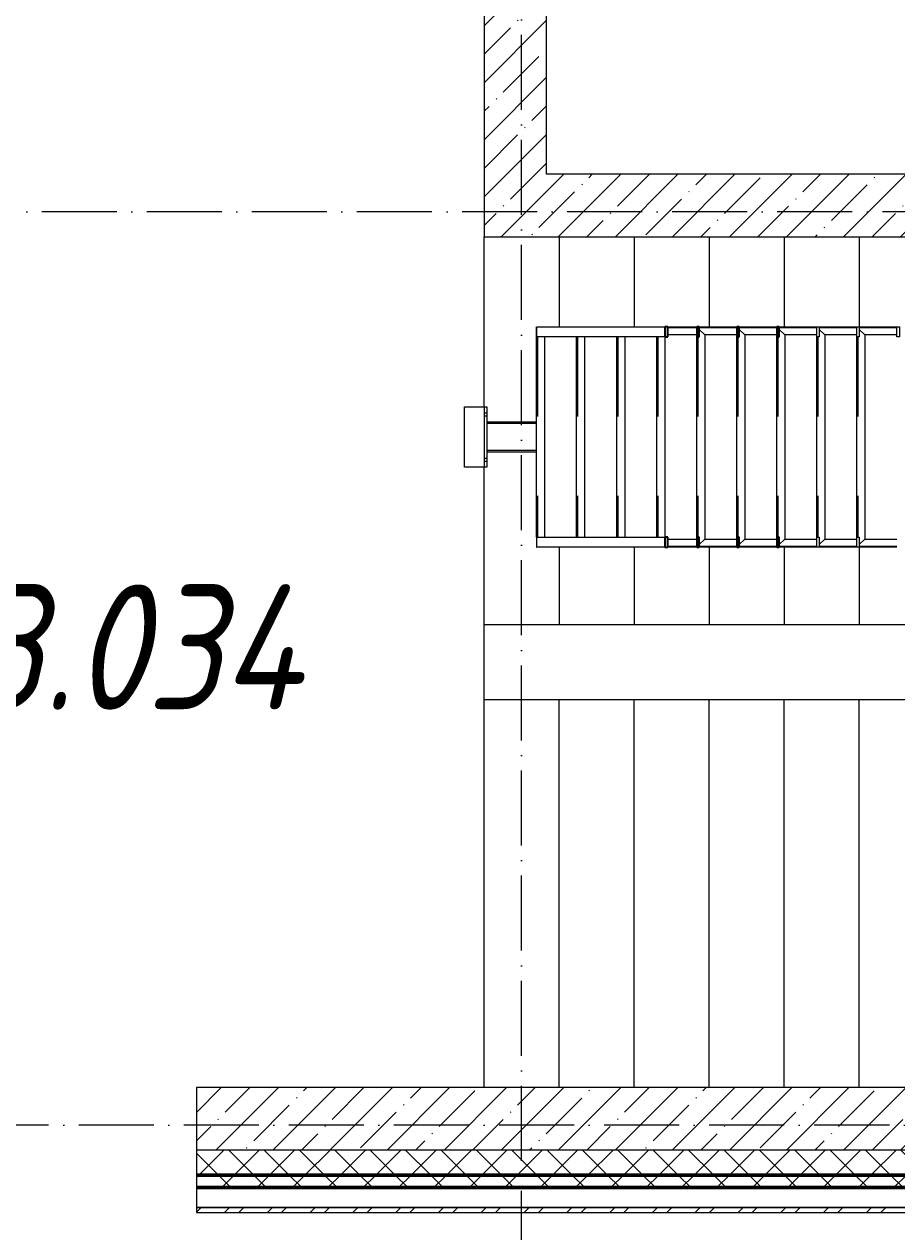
# Model space of a CAD drawing. Header units: millimetres. Extents: x -135211 to 49383, y -8033 to 228499.
# Drawn here: x -48231 to -44742, y 125686 to 130513 of the extents above; entities that cross this region are included whole.
import ezdxf

# ---------------------------------------------------------------- set-up
doc = ezdxf.new("R2010")
doc.units = ezdxf.units.MM
doc.linetypes.add('50_200_ШТРИХ_1Т_ш5_п1_п1_', pattern=[700, 500, -100, 0, -100])
doc.linetypes.add('Штрих', pattern=[635, 317.5, -317.5])
for name, color, linetype, lineweight in [('A-FLOR-____-OTLN', 7, 'Continuous', 9), ('A-GENM-____-HDLN', 7, 'Штрих', 9), ('A-GENM-____-MCUT', 7, 'Continuous', 25), ('A-GENM-____-OTLN', 7, 'Continuous', 9), ('A-WALL-____-MCUT-1', 7, 'Continuous', 9), ('A-WALL-____-MCUT-2', 7, 'Continuous', 50), ('A-WALL-____-MCUT-3', 7, 'Continuous', 9), ('A-WALL-____-PATT-1', 7, 'Continuous', 9), ('A-WALL-FNSH-MCUT-1', 7, 'Continuous', 9), ('S-GRID-____-OTLN-1', 7, '50_200_ШТРИХ_1Т_ш5_п1_п1_', 9), ('S-STRS-____-OTLN-1', 7, 'Continuous', 9), ('Марки помещений', 7, 'Continuous', 9)]:
    doc.layers.add(name, color=color, linetype=linetype, lineweight=lineweight)
doc.styles.add('ISOCPEUR_I_2', font='isocpeui.ttf', dxfattribs={"width": 0.85, "height": 2.3})
pattern_1 = [(45, (-129942.25, 127932.03), (-70.71068, 70.71068), []), (135, (-129942.25, 127932.03), (-70.71068, -70.71068), [])]
pattern_2 = [(45, (-129942.25, 127932.03), (-114.04925, 114.04925), []), (45, (-129828.2, 127932.03), (-114.04925, 114.04925), [201.612, -40.322, 3.353, -36.97])]

# ---------------------------------------------------------------- blocks, each defined once
blk = doc.blocks.new('ОМ_Нижняя опорная пятка - ОМ_Нижняя опорная пятка-19082064-АР1_План отверстий 3 этажа в осях 1-64_А-ГГ')
at = {"layer": 'A-GENM-____-OTLN'}
for p, q in [((-96, 10), (-96, 0)), ((-84, 10), (-84, 0)), ((84, 10), (84, 0)), ((96, 10), (96, 0))]:
    blk.add_line(p, q, dxfattribs=at)
blk = doc.blocks.new('ОМ_Уголок_ГОСТ 8509-93 - ОМ_Уголок_ГОСТ 8509-93-V88-АР1_План отверстий 3 этажа в осях 1-64_А-ГГ')
at = {"layer": 'A-GENM-____-HDLN'}
blk.add_line((40, -4), (840, -4), dxfattribs=at)
at = {"layer": 'A-GENM-____-OTLN'}
for p, q in [((32, -32), (10, -10)), ((32, -32), (848, -32)), ((840, 0), (40, 0)), ((870, -10), (848, -32))]:
    blk.add_line(p, q, dxfattribs=at)
blk = doc.blocks.new('ОМ_Уголок_ГОСТ 8509-93 - ОМ_Уголок_ГОСТ 8509-93-V90-АР1_План отверстий 3 этажа в осях 1-64_А-ГГ')
at = {"layer": 'A-GENM-____-HDLN'}
blk.add_line((10, -4), (160, -4), dxfattribs=at)
at = {"layer": 'A-GENM-____-OTLN'}
for p, q in [((160, 0), (10, 0)), ((32, -32), (10, -10)), ((32, -32), (160, -32))]:
    blk.add_line(p, q, dxfattribs=at)
blk = doc.blocks.new('ОМ_Уголок_ГОСТ 8509-93 - ОМ_Уголок_ГОСТ 8509-93-V91-АР1_План отверстий 3 этажа в осях 1-64_А-ГГ')
at = {"layer": 'A-GENM-____-HDLN'}
blk.add_line((140, -4), (290, -4), dxfattribs=at)
at = {"layer": 'A-GENM-____-OTLN'}
for p, q in [((290, 0), (140, 0)), ((140, -32), (268, -32)), ((290, -10), (268, -32))]:
    blk.add_line(p, q, dxfattribs=at)
blk = doc.blocks.new('ОМ_Уголок_ГОСТ 8509-93 - ОМ_Уголок_ГОСТ 8509-93-V92-АР1_План отверстий 3 этажа в осях 1-64_А-ГГ')
at = {"layer": 'A-GENM-____-HDLN'}
blk.add_line((40, -4), (840, -4), dxfattribs=at)
at = {"layer": 'A-GENM-____-OTLN'}
for p, q in [((840, 0), (40, 0)), ((40, -32), (840, -32))]:
    blk.add_line(p, q, dxfattribs=at)
blk = doc.blocks.new('ОМ_Уголок_ГОСТ 8509-93 - ОМ_Уголок_ГОСТ 8509-93-V93-АР1_План отверстий 3 этажа в осях 1-64_А-ГГ')
at = {"layer": 'A-GENM-____-HDLN'}
blk.add_line((44.3, -4), (160, -4), dxfattribs=at)
at = {"layer": 'A-GENM-____-OTLN'}
for p, q in [((160, 0), (44.3, 0)), ((44.3, -32), (160, -32))]:
    blk.add_line(p, q, dxfattribs=at)
blk = doc.blocks.new('ОМ_Уголок_ГОСТ 8509-93 - ОМ_Уголок_ГОСТ 8509-93-V94-АР1_План отверстий 3 этажа в осях 1-64_А-ГГ')
at = {"layer": 'A-GENM-____-HDLN'}
blk.add_line((140, -4), (255.7, -4), dxfattribs=at)
at = {"layer": 'A-GENM-____-OTLN'}
for p, q in [((255.7, 0), (140, 0)), ((140, -32), (255.7, -32))]:
    blk.add_line(p, q, dxfattribs=at)
blk = doc.blocks.new('ОМ_Уголок_ГОСТ 8509-93 - ОМ_Уголок_ГОСТ 8509-93-V95-АР1_План отверстий 3 этажа в осях 1-64_А-ГГ')
at = {"layer": 'A-GENM-____-HDLN'}
blk.add_line((40, -4), (840, -4), dxfattribs=at)
at = {"layer": 'A-GENM-____-OTLN'}
for p, q in [((840, 0), (0, 0)), ((1.3, -1.3), (0, 0)), ((40, -32), (840, -32))]:
    blk.add_line(p, q, dxfattribs=at)
blk = doc.blocks.new('ОМ_Труба_ГОСТ 8639-82 - ОМ_Труба_ГОСТ 8639-82-26527904-АР1_План отверстий 3 этажа в осях 1-64_А-ГГ')
at = {"layer": 'A-GENM-____-HDLN'}
for p, q in [((18060, 44935), (17861.5, 44935)), ((18060, 44827), (17861.5, 44827))]:
    blk.add_line(p, q, dxfattribs=at)
at = {"layer": 'A-GENM-____-OTLN'}
for p, q in [((18060, 44941), (17861.5, 44941)), ((18060, 44821), (17861.5, 44821))]:
    blk.add_line(p, q, dxfattribs=at)
blk = doc.blocks.new('ОМ_Уголок_ГОСТ 8510-86 - ОМ_Уголок_ГОСТ 8510-86-19082066-АР1_План отверстий 3 этажа в осях 1-64_А-ГГ')
at = {"layer": 'A-GENM-____-OTLN'}
for p, q in [((0, 0), (0, -90)), ((240, 0), (0, 0)), ((0, -10), (240, -10)), ((240, -90), (240, 0)), ((0, -90), (240, -90))]:
    blk.add_line(p, q, dxfattribs=at)
blk = doc.blocks.new('ОМ_Полоса_Трапеция прямоугольная_Прокат_ГОСТ 103-2006 - ОМ_Полоса_Трапеция прямоугольная_Прокат_ГОСТ 103-2006-19082130-АР1_План отверстий 3 этажа в осях 1-64_А-ГГ')
at = {"layer": 'A-GENM-____-OTLN'}
for p, q in [((19500, 45321), (19510, 45321)), ((19500, 45281), (19500, 45321)), ((19510, 45281), (19500, 45281)), ((19510, 45321), (19510, 45281))]:
    blk.add_line(p, q, dxfattribs=at)
blk = doc.blocks.new('ОМ_Полоса_Трапеция прямоугольная_Прокат_ГОСТ 103-2006 - ОМ_Полоса_Трапеция прямоугольная_Прокат_ГОСТ 103-2006-V96-АР1_План отверстий 3 этажа в осях 1-64_А-ГГ')
at = {"layer": 'A-GENM-____-MCUT'}
for p, q in [((19030, 45321), (19020, 45321)), ((19020, 45321), (19020, 45281)), ((19020, 45281), (19030, 45281)), ((19030, 45281), (19030, 45321))]:
    blk.add_line(p, q, dxfattribs=at)
blk = doc.blocks.new('ОМ_Полоса_Трапеция прямоугольная_Прокат_ГОСТ 103-2006 - ОМ_Полоса_Трапеция прямоугольная_Прокат_ГОСТ 103-2006-V97-АР1_План отверстий 3 этажа в осях 1-64_А-ГГ')
at = {"layer": 'A-GENM-____-MCUT'}
for p, q in [((18870, 45321), (18860, 45321)), ((18860, 45321), (18860, 45281)), ((18860, 45281), (18870, 45281)), ((18870, 45281), (18870, 45321))]:
    blk.add_line(p, q, dxfattribs=at)
blk = doc.blocks.new('ОМ_Полоса_Трапеция прямоугольная_Прокат_ГОСТ 103-2006 - ОМ_Полоса_Трапеция прямоугольная_Прокат_ГОСТ 103-2006-V98-АР1_План отверстий 3 этажа в осях 1-64_А-ГГ')
at = {"layer": 'A-GENM-____-MCUT'}
for p, q in [((18710, 45321), (18700, 45321)), ((18700, 45321), (18700, 45281)), ((18700, 45281), (18710, 45281)), ((18710, 45281), (18710, 45321))]:
    blk.add_line(p, q, dxfattribs=at)
blk = doc.blocks.new('ОМ_Полоса_Прокат_ГОСТ 103-2006 - ОМ_Полоса_Прокат_ГОСТ 103-2006-20723456-АР1_План отверстий 3 этажа в осях 1-64_А-ГГ')
at = {"layer": 'A-GENM-____-MCUT'}
for p, q in [((18584.3, 45321), (18572.8, 45321)), ((18572.8, 45321), (18572.8, 45281)), ((18572.8, 45281), (18584.3, 45281)), ((18584.3, 45281), (18584.3, 45321))]:
    blk.add_line(p, q, dxfattribs=at)
at = {"layer": 'A-GENM-____-OTLN'}
for p, q in [((18061.3, 45281), (18061.3, 45321)), ((18061.3, 45321), (18572.8, 45321)), ((18572.8, 45281), (18061.3, 45281))]:
    blk.add_line(p, q, dxfattribs=at)
blk = doc.blocks.new('ОМ_Полоса_Трапеция прямоугольная_Прокат_ГОСТ 103-2006 - ОМ_Полоса_Трапеция прямоугольная_Прокат_ГОСТ 103-2006-19082170-АР1_План отверстий 3 этажа в осях 1-64_А-ГГ')
at = {"layer": 'A-GENM-____-OTLN'}
for p, q in [((19500, 44481), (19510, 44481)), ((19500, 44441), (19500, 44481)), ((19510, 44481), (19510, 44441)), ((19510, 44441), (19500, 44441))]:
    blk.add_line(p, q, dxfattribs=at)
blk = doc.blocks.new('ОМ_Полоса_Трапеция прямоугольная_Прокат_ГОСТ 103-2006 - ОМ_Полоса_Трапеция прямоугольная_Прокат_ГОСТ 103-2006-V99-АР1_План отверстий 3 этажа в осях 1-64_А-ГГ')
at = {"layer": 'A-GENM-____-MCUT'}
for p, q in [((19030, 44481), (19020, 44481)), ((19020, 44481), (19020, 44441)), ((19030, 44441), (19030, 44481)), ((19020, 44441), (19030, 44441))]:
    blk.add_line(p, q, dxfattribs=at)
blk = doc.blocks.new('ОМ_Полоса_Трапеция прямоугольная_Прокат_ГОСТ 103-2006 - ОМ_Полоса_Трапеция прямоугольная_Прокат_ГОСТ 103-2006-V100-АР1_План отверстий 3 этажа в осях 1-64_А-ГГ')
at = {"layer": 'A-GENM-____-MCUT'}
for p, q in [((18870, 44481), (18860, 44481)), ((18860, 44481), (18860, 44441)), ((18870, 44441), (18870, 44481)), ((18860, 44441), (18870, 44441))]:
    blk.add_line(p, q, dxfattribs=at)
blk = doc.blocks.new('ОМ_Полоса_Трапеция прямоугольная_Прокат_ГОСТ 103-2006 - ОМ_Полоса_Трапеция прямоугольная_Прокат_ГОСТ 103-2006-V101-АР1_План отверстий 3 этажа в осях 1-64_А-ГГ')
at = {"layer": 'A-GENM-____-MCUT'}
for p, q in [((18710, 44481), (18700, 44481)), ((18700, 44481), (18700, 44441)), ((18710, 44441), (18710, 44481)), ((18700, 44441), (18710, 44441))]:
    blk.add_line(p, q, dxfattribs=at)
blk = doc.blocks.new('ОМ_Полоса_Прокат_ГОСТ 103-2006 - ОМ_Полоса_Прокат_ГОСТ 103-2006-19082171-АР1_План отверстий 3 этажа в осях 1-64_А-ГГ')
at = {"layer": 'A-GENM-____-OTLN'}
for p, q in [((18060, 44481), (18060, 44441)), ((18061.3, 44481), (18060, 44481)), ((18060, 44441), (18061.3, 44441))]:
    blk.add_line(p, q, dxfattribs=at)
blk = doc.blocks.new('ОМ_Полоса_Прокат_ГОСТ 103-2006 - ОМ_Полоса_Прокат_ГОСТ 103-2006-20723498-АР1_План отверстий 3 этажа в осях 1-64_А-ГГ')
at = {"layer": 'A-GENM-____-MCUT'}
for p, q in [((18584.3, 44481), (18572.8, 44481)), ((18572.8, 44481), (18572.8, 44441)), ((18584.3, 44441), (18584.3, 44481)), ((18572.8, 44441), (18584.3, 44441))]:
    blk.add_line(p, q, dxfattribs=at)
at = {"layer": 'A-GENM-____-OTLN'}
for p, q in [((18061.3, 44441), (18061.3, 44481)), ((18061.3, 44481), (18572.8, 44481)), ((18572.8, 44441), (18061.3, 44441))]:
    blk.add_line(p, q, dxfattribs=at)

msp = doc.modelspace()

# ---------------------------------------------------------------- hatches: boundary and pattern name
at = {"layer": 'A-WALL-____-PATT-1'}
h = msp.add_hatch(dxfattribs=at)
h.set_pattern_fill('FP_38', color=256, style=0, pattern_type=2)
h.set_pattern_definition(pattern_2)
h.paths.add_polyline_path([(-46142.3, 129663.1), (-46142.3, 133763.1), (-46392.3, 133763.1), (-46392.3, 129663.1)], flags=0)
h = msp.add_hatch(dxfattribs=at)
h.set_pattern_fill('FP_38', color=256, style=0, pattern_type=2)
h.set_pattern_definition(pattern_2)
h.paths.add_polyline_path([(-40942.3, 129663.1), (-40942.3, 129913.1), (-46142.3, 129913.1), (-46142.3, 129663.1), (-41582.7, 129663.1)], flags=0)
h = msp.add_hatch(dxfattribs=at)
h.set_pattern_fill('FP_38', color=256, style=0, pattern_type=2)
h.set_pattern_definition(pattern_2)
h.paths.add_polyline_path([(-40942.3, 126013.1), (-40942.3, 126263.1), (-47542.3, 126263.1), (-47542.3, 126013.1), (-41582.7, 126013.1)], flags=0)
h = msp.add_hatch(dxfattribs=at)
h.set_pattern_fill('FP_1', color=256, style=0, pattern_type=2)
h.set_pattern_definition(pattern_1)
h.paths.add_polyline_path([(-29192.3, 125913.1), (-28692.3, 125913.1), (-28692.3, 126013.1), (-37717.3, 126013.1), (-37717.3, 126007.1), (-37792.3, 126007.1), (-37792.3, 125913.1), (-29210.5, 125913.1)], flags=0)
h.paths.add_polyline_path([(-40699, 125913.1), (-39592.3, 125913.1), (-39592.3, 126007.1), (-39667.3, 126007.1), (-39667.3, 126013.1), (-47542.3, 126013.1), (-47542.3, 125913.1), (-40942.3, 125913.1)], flags=0)
h.paths.add_polyline_path([(-48542.3, 125913.1), (-48542.3, 126013.1), (-49667.3, 126013.1), (-49667.3, 126007.1), (-49742.3, 126007.1), (-49742.3, 125913.1), (-48652.6, 125913.1)], flags=0)
h.paths.add_polyline_path([(-51542.3, 125913.1), (-51542.3, 126007.1), (-51617.3, 126007.1), (-51617.3, 126013.1), (-52667.3, 126013.1), (-52667.3, 126007.1), (-52742.3, 126007.1), (-52742.3, 125913.1), (-52187.5, 125913.1)], flags=0)
h.paths.add_polyline_path([(-54542.3, 125913.1), (-54542.3, 126013.1), (-55667.3, 126013.1), (-55667.3, 126007.1), (-55742.3, 126007.1), (-55742.3, 125913.1), (-55667.3, 125913.1)], flags=0)
h.paths.add_polyline_path([(-58942.3, 125913.1), (-57542.3, 125913.1), (-57542.3, 126013.1), (-58867.3, 126013.1), (-58867.3, 126007.1), (-58942.3, 126007.1)], flags=0)
h.paths.add_polyline_path([(-61024.8, 125913.1), (-60742.3, 125913.1), (-60742.3, 126007.1), (-60817.3, 126007.1), (-60817.3, 126013.1), (-61867.3, 126013.1), (-61867.3, 126007.1), (-61942.3, 126007.1), (-61942.3, 125913.1), (-61908.6, 125913.1)], flags=0)
h.paths.add_polyline_path([(-63742.3, 125913.1), (-63742.3, 126013.1), (-64867.3, 126013.1), (-64867.3, 126007.1), (-64942.3, 126007.1), (-64942.3, 125913.1), (-64867.3, 125913.1)], flags=0)
h.paths.add_polyline_path([(-67092.3, 125913.1), (-66742.3, 125913.1), (-66742.3, 126007.1), (-66817.3, 126007.1), (-66817.3, 126013.1), (-67867.3, 126013.1), (-67867.3, 126007.1), (-67942.3, 126007.1), (-67942.3, 125913.1), (-67210.9, 125913.1)], flags=0)
h.paths.add_polyline_path([(-69742.3, 125913.1), (-69742.3, 126007.1), (-69817.3, 126007.1), (-69817.3, 126013.1), (-70867.3, 126013.1), (-70867.3, 126007.1), (-70942.3, 126007.1), (-70942.3, 125913.1), (-69862.1, 125913.1)], flags=0)
h.paths.add_polyline_path([(-72742.3, 125913.1), (-72742.3, 126007.1), (-72817.3, 126007.1), (-72817.3, 126013.1), (-73867.3, 126013.1), (-73867.3, 126007.1), (-73942.3, 126007.1), (-73942.3, 125913.1), (-73397.1, 125913.1)], flags=0)
h.paths.add_polyline_path([(-76932, 125913.1), (-75742.3, 125913.1), (-75742.3, 126007.1), (-75817.3, 126007.1), (-75817.3, 126013.1), (-76867.3, 126013.1), (-76867.3, 126007.1), (-76942.3, 126007.1), (-76942.3, 125913.1), (-76936.3, 125913.1)], flags=0)
h.paths.add_polyline_path([(-79942.3, 125913.1), (-78742.3, 125913.1), (-78742.3, 126007.1), (-78817.3, 126007.1), (-78817.3, 126013.1), (-79867.3, 126013.1), (-79867.3, 126007.1), (-79942.3, 126007.1)], flags=0)
h.paths.add_polyline_path([(-84885.6, 125913.1), (-84742.3, 125913.1), (-84742.3, 126007.1), (-84817.3, 126007.1), (-84817.3, 126013.1), (-85867.3, 126013.1), (-85867.3, 126007.1), (-85942.3, 126007.1), (-85942.3, 125913.1), (-85092.3, 125913.1)], flags=0)
h.paths.add_polyline_path([(-87742.3, 125913.1), (-87742.3, 126007.1), (-87817.3, 126007.1), (-87817.3, 126013.1), (-88867.3, 126013.1), (-88867.3, 126007.1), (-88942.3, 126007.1), (-88942.3, 125913.1), (-87748.3, 125913.1)], flags=0)
h.paths.add_polyline_path([(-91071.7, 125913.1), (-90742.3, 125913.1), (-90742.3, 126007.1), (-90817.3, 126007.7), (-90817.3, 126013.1), (-92142.3, 126013.1), (-92142.3, 125913.1)], flags=0)
h.paths.add_polyline_path([(-94606.6, 125913.1), (-93942.3, 125913.1), (-93942.3, 126007.1), (-94017.3, 126007.1), (-94017.3, 126013.1), (-95142.3, 126013.1), (-95142.3, 125913.1)], flags=0)
h.paths.add_polyline_path([(-96942.3, 125913.1), (-96942.3, 126007.1), (-97017.3, 126007.1), (-97017.3, 126013.1), (-98067.3, 126013.1), (-98067.3, 126007.1), (-98142.3, 126007.1), (-98141.6, 125913.1), (-96948.3, 125913.1)], flags=0)
h.paths.add_polyline_path([(-99942.3, 125913.1), (-99942.3, 126007.1), (-100017.3, 126007.1), (-100017.3, 126013.1), (-101142.3, 126013.1), (-101142.3, 125913.1), (-100792.8, 125913.1)], flags=0)
h.paths.add_polyline_path([(-102942.3, 125913.1), (-102942.3, 126007.1), (-103017.3, 126007.1), (-103017.3, 126013.1), (-104142.3, 126013.1), (-104142.3, 125913.1), (-103444, 125913.1)], flags=0)
h.paths.add_polyline_path([(-105942.3, 125913.1), (-105942.3, 126007.1), (-106017.3, 126007.1), (-106017.3, 126013.1), (-107067.3, 126013.1), (-107067.3, 126007.1), (-107142.3, 126007.1), (-107142.3, 125913.1), (-106978.9, 125913.1)], flags=0)
h.paths.add_polyline_path([(-115816.2, 125913.1), (-114942.3, 125913.1), (-114942.3, 126007.1), (-115017.3, 126007.1), (-115017.3, 126013.1), (-116067.3, 126013.1), (-116067.3, 126007.1), (-116142.3, 126007.1), (-116142.3, 125913.1)], flags=0)
h.paths.add_polyline_path([(-117583.7, 125913.1), (-117142.3, 125913.1), (-117142.3, 126007.1), (-117217.3, 126007.1), (-117217.3, 126013.1), (-122467.3, 126013.1), (-122467.3, 126007.1), (-122542.3, 126007.1), (-122542.3, 125913.1), (-119042.3, 125913.1)], flags=0)
h.paths.add_polyline_path([(-124653.5, 125913.1), (-123542.3, 125913.1), (-123542.3, 126007.1), (-123617.3, 126007.1), (-123617.3, 126013.1), (-132392.3, 126013.1), (-132392.3, 125913.1), (-126421, 125913.1)], flags=0)
h = msp.add_hatch(dxfattribs=at)
h.set_pattern_fill('FP_1', color=256, style=0, pattern_type=2)
h.set_pattern_definition(pattern_1)
h.paths.add_polyline_path([(-28692.3, 125863.1), (-28592.3, 125863.1), (-28592.3, 125913.1), (-37792.3, 125913.1), (-37792.3, 125863.1), (-29210.5, 125863.1)], flags=0)
h.paths.add_polyline_path([(-40699, 125863.1), (-39592.3, 125863.1), (-39592.3, 125913.1), (-47542.3, 125913.1), (-47542.3, 125863.1), (-41582.7, 125863.1)], flags=0)
h.paths.add_polyline_path([(-48652.6, 125863.1), (-48542.3, 125863.1), (-48542.3, 125913.1), (-49742.3, 125913.1), (-49742.3, 125863.1), (-49536.3, 125863.1)], flags=0)
h.paths.add_polyline_path([(-52742.3, 125863.1), (-51542.3, 125863.1), (-51542.3, 125913.1), (-52742.3, 125913.1)], flags=0)
h.paths.add_polyline_path([(-55722.4, 125863.1), (-54542.3, 125863.1), (-54542.3, 125913.1), (-55742.3, 125913.1), (-55742.3, 125863.1)], flags=0)
h.paths.add_polyline_path([(-57542.3, 125863.1), (-57542.3, 125913.1), (-58942.3, 125913.1), (-58942.3, 125863.1), (-58373.6, 125863.1)], flags=0)
h.paths.add_polyline_path([(-60742.3, 125863.1), (-60742.3, 125913.1), (-61942.3, 125913.1), (-61942.3, 125863.1), (-61024.8, 125863.1)], flags=0)
h.paths.add_polyline_path([(-63742.3, 125863.1), (-63742.3, 125913.1), (-64942.3, 125913.1), (-64942.3, 125863.1)], flags=0)
h.paths.add_polyline_path([(-66742.3, 125863.1), (-66742.3, 125913.1), (-67942.3, 125913.1), (-67942.3, 125863.1), (-67210.9, 125863.1)], flags=0)
h.paths.add_polyline_path([(-70942.3, 125863.1), (-69742.3, 125863.1), (-69742.3, 125913.1), (-70942.3, 125913.1)], flags=0)
h.paths.add_polyline_path([(-73942.3, 125863.1), (-72742.3, 125863.1), (-72742.3, 125913.1), (-73942.3, 125913.1)], flags=0)
h.paths.add_polyline_path([(-76932, 125863.1), (-75742.3, 125863.1), (-75742.3, 125913.1), (-76942.3, 125913.1), (-76942.3, 125863.1)], flags=0)
h.paths.add_polyline_path([(-78742.3, 125863.1), (-78742.3, 125913.1), (-79942.3, 125913.1), (-79942.3, 125863.1), (-79583.2, 125863.1)], flags=0)
h.paths.add_polyline_path([(-84885.6, 125863.1), (-84742.3, 125863.1), (-84742.3, 125913.1), (-85942.3, 125913.1), (-85942.3, 125863.1), (-85769.3, 125863.1)], flags=0)
h.paths.add_polyline_path([(-87742.3, 125863.1), (-87742.3, 125913.1), (-88942.3, 125913.1), (-88942.3, 125863.1), (-88420.5, 125863.1)], flags=0)
h.paths.add_polyline_path([(-91071.7, 125863.1), (-90742.3, 125863.1), (-90742.3, 125913.1), (-92142.3, 125913.1), (-92142.3, 125863.1)], flags=0)
h.paths.add_polyline_path([(-93942.3, 125863.1), (-93942.3, 125913.1), (-95142.3, 125913.1), (-95142.3, 125863.1), (-94606.6, 125863.1)], flags=0)
h.paths.add_polyline_path([(-96942.3, 125863.1), (-96942.3, 125913.1), (-98142.3, 125913.1), (-98141.6, 125863.1)], flags=0)
h.paths.add_polyline_path([(-99942.3, 125863.1), (-99942.3, 125913.1), (-101142.3, 125913.1), (-101142.3, 125863.1), (-100792.8, 125863.1)], flags=0)
h.paths.add_polyline_path([(-102942.3, 125863.1), (-102942.3, 125913.1), (-104142.3, 125913.1), (-104142.3, 125863.1), (-103444, 125863.1)], flags=0)
h.paths.add_polyline_path([(-106978.9, 125863.1), (-105942.3, 125863.1), (-105942.3, 125913.1), (-107142.3, 125913.1), (-107142.3, 125863.1)], flags=0)
h.paths.add_polyline_path([(-116142.3, 125863.1), (-114942.3, 125863.1), (-114942.3, 125913.1), (-116142.3, 125913.1)], flags=0)
h.paths.add_polyline_path([(-117142.3, 125863.1), (-117142.3, 125913.1), (-122542.3, 125913.1), (-122542.3, 125863.1), (-117583.7, 125863.1)], flags=0)
h.paths.add_polyline_path([(-123769.8, 125863.1), (-123542.3, 125863.1), (-123542.3, 125913.1), (-132492.3, 125913.1), (-132492.3, 125863.1), (-124653.5, 125863.1)], flags=0)
h = msp.add_hatch(dxfattribs=at)
h.set_pattern_fill('FP_3', color=256, style=0, pattern_type=2)
h.set_pattern_definition([(45, (-129942.25, 127932.03), (-85.53659, 85.53659), []), (45, (-129885.23, 127932.03), (-85.53659, 85.53659), [])])
h.paths.add_polyline_path([(-28462.3, 125763.1), (-28462.3, 125783.1), (-37792.3, 125783.1), (-37792.3, 125763.1), (-29210.5, 125763.1)], flags=0)
h.paths.add_polyline_path([(-40699, 125763.1), (-39592.3, 125763.1), (-39592.3, 125783.1), (-47542.3, 125783.1), (-47542.3, 125763.1), (-41582.7, 125763.1)], flags=0)
h.paths.add_polyline_path([(-49536.3, 125763.1), (-48542.3, 125763.1), (-48542.3, 125783.1), (-49742.3, 125783.1), (-49742.3, 125763.1)], flags=0)
h.paths.add_polyline_path([(-51542.3, 125763.1), (-51542.3, 125783.1), (-52741.3, 125783.1), (-52741.3, 125763.1), (-52187.5, 125763.1)], flags=0)
h.paths.add_polyline_path([(-55722.4, 125763.1), (-54542.3, 125763.1), (-54542.3, 125783.1), (-55742.3, 125783.1), (-55742.3, 125763.1)], flags=0)
h.paths.add_polyline_path([(-58057.3, 125763.1), (-57542.3, 125763.1), (-57542.3, 125783.1), (-58057.3, 125783.1)], flags=0)

# ---------------------------------------------------------------- linework, layer by layer
at = {"layer": 'A-FLOR-____-OTLN'}
for p, q in [((-46392.3, 128983.1), (-46392.3, 129663.1)), ((-46392.3, 126263.1), (-46392.3, 128743.1))]:
    msp.add_line(p, q, dxfattribs=at)
at = {"layer": 'A-WALL-____-MCUT-1'}
for p, q in [((-46392.3, 133763.1), (-46392.3, 129663.1)), ((-46142.3, 129913.1), (-46142.3, 132613.1)), ((-44442.3, 129913.1), (-46142.3, 129913.1)), ((-46392.3, 129663.1), (-40942.3, 129663.1)), ((-40942.3, 126263.1), (-47542.3, 126263.1)), ((-47542.3, 126263.1), (-47542.3, 126013.1)), ((-40942.3, 126013.1), (-47542.3, 126013.1))]:
    msp.add_line(p, q, dxfattribs=at)
at = {"layer": 'A-WALL-____-MCUT-2'}
for p, q in [((-47542.3, 125913.1), (-39592.3, 125913.1)), ((-47542.3, 125863.1), (-39592.3, 125863.1))]:
    msp.add_line(p, q, dxfattribs=at)
at = {"layer": 'A-WALL-____-MCUT-3'}
for p, q in [((-47542.3, 126013.1), (-47542.3, 125783.1)), ((-47542.3, 125783.1), (-39592.3, 125783.1))]:
    msp.add_line(p, q, dxfattribs=at)
at = {"layer": 'A-WALL-FNSH-MCUT-1'}
for p, q in [((-39592.3, 125783.1), (-47542.3, 125783.1)), ((-47542.3, 125783.1), (-47542.3, 125763.1)), ((-47542.3, 125763.1), (-39592.3, 125763.1))]:
    msp.add_line(p, q, dxfattribs=at)
at = {"layer": 'S-GRID-____-OTLN-1', "color": 251, "ltscale": 0.6, "true_color": 0x636466}
for p, q in [((-46242.3, 123449.4), (-46242.3, 134467)), ((-26015.8, 129763.1), (-134611, 129763.1)), ((-25867.8, 126113.1), (-134611, 126113.1))]:
    msp.add_line(p, q, dxfattribs=at)
at = {"layer": 'S-STRS-____-OTLN-1'}
for p, q in [((-46092.3, 129663.1), (-46092.3, 129303.1)), ((-46092.3, 129663.1), (-46092.3, 129303.1)), ((-45792.3, 129663.1), (-45792.3, 129303.1)), ((-45792.3, 129663.1), (-45792.3, 129303.1)), ((-45492.3, 129663.1), (-45492.3, 129303.1)), ((-45492.3, 129663.1), (-45492.3, 129303.1)), ((-45192.3, 129663.1), (-45192.3, 129303.1)), ((-45192.3, 129663.1), (-45192.3, 129303.1)), ((-44892.3, 129663.1), (-44892.3, 129303.1)), ((-44892.3, 129663.1), (-44892.3, 129303.1)), ((-46092.3, 128423.1), (-46092.3, 128113.1)), ((-46092.3, 128423.1), (-46092.3, 128113.1)), ((-45792.3, 128423.1), (-45792.3, 128113.1)), ((-45792.3, 128423.1), (-45792.3, 128113.1)), ((-45492.3, 128423.1), (-45492.3, 128113.1)), ((-45492.3, 128423.1), (-45492.3, 128113.1)), ((-45192.3, 128423.1), (-45192.3, 128113.1)), ((-45192.3, 128423.1), (-45192.3, 128113.1)), ((-44892.3, 128423.1), (-44892.3, 128113.1)), ((-44892.3, 128423.1), (-44892.3, 128113.1)), ((-46392.3, 128113.1), (-46092.3, 128113.1)), ((-46092.3, 128113.1), (-45792.3, 128113.1)), ((-45792.3, 128113.1), (-45492.3, 128113.1)), ((-45492.3, 128113.1), (-45192.3, 128113.1)), ((-45192.3, 128113.1), (-44892.3, 128113.1)), ((-44892.3, 128113.1), (-44592.3, 128113.1)), ((-46392.3, 126263.1), (-46392.3, 127813.1)), ((-46092.3, 127813.1), (-46392.3, 127813.1)), ((-45792.3, 127813.1), (-46092.3, 127813.1)), ((-46092.3, 126263.1), (-46092.3, 127813.1)), ((-46092.3, 126263.1), (-46092.3, 127813.1)), ((-45492.3, 127813.1), (-45792.3, 127813.1)), ((-45792.3, 126263.1), (-45792.3, 127813.1)), ((-45792.3, 126263.1), (-45792.3, 127813.1)), ((-45192.3, 127813.1), (-45492.3, 127813.1)), ((-45492.3, 126263.1), (-45492.3, 127813.1)), ((-45492.3, 126263.1), (-45492.3, 127813.1)), ((-44892.3, 127813.1), (-45192.3, 127813.1)), ((-45192.3, 126263.1), (-45192.3, 127813.1)), ((-45192.3, 126263.1), (-45192.3, 127813.1)), ((-44592.3, 127813.1), (-44892.3, 127813.1)), ((-44892.3, 126263.1), (-44892.3, 127813.1)), ((-44892.3, 126263.1), (-44892.3, 127813.1))]:
    msp.add_line(p, q, dxfattribs=at)

# ---------------------------------------------------------------- block references
at = {"layer": 'A-GENM-____-OTLN', "extrusion": (0, 0, -1)}
for name, p, rotation in [('ОМ_Уголок_ГОСТ 8509-93 - ОМ_Уголок_ГОСТ 8509-93-V95-АР1_План отверстий 3 этажа в осях 1-64_А-ГГ', (46182.3, 129303.1), 269.9999999999989), ('ОМ_Уголок_ГОСТ 8509-93 - ОМ_Уголок_ГОСТ 8509-93-V92-АР1_План отверстий 3 этажа в осях 1-64_А-ГГ', (46022.3, 129303.1), 269.9999999999989), ('ОМ_Уголок_ГОСТ 8509-93 - ОМ_Уголок_ГОСТ 8509-93-V92-АР1_План отверстий 3 этажа в осях 1-64_А-ГГ', (45862.3, 129303.1), 269.9999999999989), ('ОМ_Уголок_ГОСТ 8509-93 - ОМ_Уголок_ГОСТ 8509-93-V92-АР1_План отверстий 3 этажа в осях 1-64_А-ГГ', (45702.3, 129303.1), 269.9999999999989), ('ОМ_Уголок_ГОСТ 8509-93 - ОМ_Уголок_ГОСТ 8509-93-V88-АР1_План отверстий 3 этажа в осях 1-64_А-ГГ', (45542.3, 129303.1), 269.9999999999989), ('ОМ_Уголок_ГОСТ 8509-93 - ОМ_Уголок_ГОСТ 8509-93-V88-АР1_План отверстий 3 этажа в осях 1-64_А-ГГ', (45382.3, 129303.1), 269.9999999999989), ('ОМ_Уголок_ГОСТ 8509-93 - ОМ_Уголок_ГОСТ 8509-93-V88-АР1_План отверстий 3 этажа в осях 1-64_А-ГГ', (45222.3, 129303.1), 269.9999999999989), ('ОМ_Уголок_ГОСТ 8509-93 - ОМ_Уголок_ГОСТ 8509-93-V88-АР1_План отверстий 3 этажа в осях 1-64_А-ГГ', (45062.3, 129303.1), 269.9999999999989), ('ОМ_Уголок_ГОСТ 8509-93 - ОМ_Уголок_ГОСТ 8509-93-V88-АР1_План отверстий 3 этажа в осях 1-64_А-ГГ', (44902.3, 129303.1), 269.9999999999989), ('ОМ_Уголок_ГОСТ 8510-86 - ОМ_Уголок_ГОСТ 8510-86-19082066-АР1_План отверстий 3 этажа в осях 1-64_А-ГГ', (46380.8, 128743.1), 89.99999999999918), ('ОМ_Уголок_ГОСТ 8509-93 - ОМ_Уголок_ГОСТ 8509-93-V93-АР1_План отверстий 3 этажа в осях 1-64_А-ГГ', (45702.3, 128423.1), 180), ('ОМ_Уголок_ГОСТ 8509-93 - ОМ_Уголок_ГОСТ 8509-93-V90-АР1_План отверстий 3 этажа в осях 1-64_А-ГГ', (45542.3, 128423.1), 180), ('ОМ_Уголок_ГОСТ 8509-93 - ОМ_Уголок_ГОСТ 8509-93-V90-АР1_План отверстий 3 этажа в осях 1-64_А-ГГ', (45382.3, 128423.1), 180), ('ОМ_Уголок_ГОСТ 8509-93 - ОМ_Уголок_ГОСТ 8509-93-V90-АР1_План отверстий 3 этажа в осях 1-64_А-ГГ', (45222.3, 128423.1), 180), ('ОМ_Уголок_ГОСТ 8509-93 - ОМ_Уголок_ГОСТ 8509-93-V90-АР1_План отверстий 3 этажа в осях 1-64_А-ГГ', (45062.3, 128423.1), 180), ('ОМ_Уголок_ГОСТ 8509-93 - ОМ_Уголок_ГОСТ 8509-93-V90-АР1_План отверстий 3 этажа в осях 1-64_А-ГГ', (44902.3, 128423.1), 180)]:
    msp.add_blockref(name, p, dxfattribs=dict(at, rotation=rotation))
at = {"layer": 'A-GENM-____-OTLN'}
for name, p in [('ОМ_Полоса_Прокат_ГОСТ 103-2006 - ОМ_Полоса_Прокат_ГОСТ 103-2006-20723456-АР1_План отверстий 3 этажа в осях 1-64_А-ГГ', (-64242.3, 83982)), ('ОМ_Полоса_Трапеция прямоугольная_Прокат_ГОСТ 103-2006 - ОМ_Полоса_Трапеция прямоугольная_Прокат_ГОСТ 103-2006-V98-АР1_План отверстий 3 этажа в осях 1-64_А-ГГ', (-64242.3, 83982)), ('ОМ_Полоса_Трапеция прямоугольная_Прокат_ГОСТ 103-2006 - ОМ_Полоса_Трапеция прямоугольная_Прокат_ГОСТ 103-2006-V97-АР1_План отверстий 3 этажа в осях 1-64_А-ГГ', (-64242.3, 83982)), ('ОМ_Полоса_Трапеция прямоугольная_Прокат_ГОСТ 103-2006 - ОМ_Полоса_Трапеция прямоугольная_Прокат_ГОСТ 103-2006-V96-АР1_План отверстий 3 этажа в осях 1-64_А-ГГ', (-64242.3, 83982)), ('ОМ_Полоса_Трапеция прямоугольная_Прокат_ГОСТ 103-2006 - ОМ_Полоса_Трапеция прямоугольная_Прокат_ГОСТ 103-2006-19082130-АР1_План отверстий 3 этажа в осях 1-64_А-ГГ', (-64562.3, 83982)), ('ОМ_Полоса_Трапеция прямоугольная_Прокат_ГОСТ 103-2006 - ОМ_Полоса_Трапеция прямоугольная_Прокат_ГОСТ 103-2006-19082130-АР1_План отверстий 3 этажа в осях 1-64_А-ГГ', (-64402.3, 83982)), ('ОМ_Полоса_Трапеция прямоугольная_Прокат_ГОСТ 103-2006 - ОМ_Полоса_Трапеция прямоугольная_Прокат_ГОСТ 103-2006-19082130-АР1_План отверстий 3 этажа в осях 1-64_А-ГГ', (-64242.3, 83982)), ('ОМ_Труба_ГОСТ 8639-82 - ОМ_Труба_ГОСТ 8639-82-26527904-АР1_План отверстий 3 этажа в осях 1-64_А-ГГ', (-64242.3, 83982)), ('ОМ_Полоса_Прокат_ГОСТ 103-2006 - ОМ_Полоса_Прокат_ГОСТ 103-2006-19082171-АР1_План отверстий 3 этажа в осях 1-64_А-ГГ', (-64242.3, 83982)), ('ОМ_Полоса_Прокат_ГОСТ 103-2006 - ОМ_Полоса_Прокат_ГОСТ 103-2006-20723498-АР1_План отверстий 3 этажа в осях 1-64_А-ГГ', (-64242.3, 83982)), ('ОМ_Полоса_Трапеция прямоугольная_Прокат_ГОСТ 103-2006 - ОМ_Полоса_Трапеция прямоугольная_Прокат_ГОСТ 103-2006-V101-АР1_План отверстий 3 этажа в осях 1-64_А-ГГ', (-64242.3, 83982)), ('ОМ_Полоса_Трапеция прямоугольная_Прокат_ГОСТ 103-2006 - ОМ_Полоса_Трапеция прямоугольная_Прокат_ГОСТ 103-2006-V100-АР1_План отверстий 3 этажа в осях 1-64_А-ГГ', (-64242.3, 83982)), ('ОМ_Полоса_Трапеция прямоугольная_Прокат_ГОСТ 103-2006 - ОМ_Полоса_Трапеция прямоугольная_Прокат_ГОСТ 103-2006-V99-АР1_План отверстий 3 этажа в осях 1-64_А-ГГ', (-64242.3, 83982)), ('ОМ_Полоса_Трапеция прямоугольная_Прокат_ГОСТ 103-2006 - ОМ_Полоса_Трапеция прямоугольная_Прокат_ГОСТ 103-2006-19082170-АР1_План отверстий 3 этажа в осях 1-64_А-ГГ', (-64562.3, 83982)), ('ОМ_Полоса_Трапеция прямоугольная_Прокат_ГОСТ 103-2006 - ОМ_Полоса_Трапеция прямоугольная_Прокат_ГОСТ 103-2006-19082170-АР1_План отверстий 3 этажа в осях 1-64_А-ГГ', (-64402.3, 83982))]:
    msp.add_blockref(name, p, dxfattribs=at)
at = {"layer": 'A-GENM-____-OTLN', "extrusion": (0, 0, -1)}
for name, p in [('ОМ_Уголок_ГОСТ 8509-93 - ОМ_Уголок_ГОСТ 8509-93-V94-АР1_План отверстий 3 этажа в осях 1-64_А-ГГ', (45402.3, 129303.1)), ('ОМ_Уголок_ГОСТ 8509-93 - ОМ_Уголок_ГОСТ 8509-93-V91-АР1_План отверстий 3 этажа в осях 1-64_А-ГГ', (45242.3, 129303.1)), ('ОМ_Уголок_ГОСТ 8509-93 - ОМ_Уголок_ГОСТ 8509-93-V91-АР1_План отверстий 3 этажа в осях 1-64_А-ГГ', (45082.3, 129303.1)), ('ОМ_Уголок_ГОСТ 8509-93 - ОМ_Уголок_ГОСТ 8509-93-V91-АР1_План отверстий 3 этажа в осях 1-64_А-ГГ', (44922.3, 129303.1)), ('ОМ_Уголок_ГОСТ 8509-93 - ОМ_Уголок_ГОСТ 8509-93-V91-АР1_План отверстий 3 этажа в осях 1-64_А-ГГ', (44762.3, 129303.1)), ('ОМ_Уголок_ГОСТ 8509-93 - ОМ_Уголок_ГОСТ 8509-93-V91-АР1_План отверстий 3 этажа в осях 1-64_А-ГГ', (44602.3, 129303.1))]:
    msp.add_blockref(name, p, dxfattribs=at)
at = {"layer": 'A-GENM-____-OTLN', "rotation": 90.00000000000084}
msp.add_blockref('ОМ_Нижняя опорная пятка - ОМ_Нижняя опорная пятка-19082064-АР1_План отверстий 3 этажа в осях 1-64_А-ГГ', (-46380.8, 128863.1), dxfattribs=at)

# ---------------------------------------------------------------- texts
at = {"layer": 'Марки помещений', "insert": (-48458.8, 128273.6), "char_height": 500, "width": 817.721, "attachment_point": 1, "style": 'ISOCPEUR_I_2'}
msp.add_mtext('3.034', dxfattribs=at)

doc.saveas('drawing.dxf')
